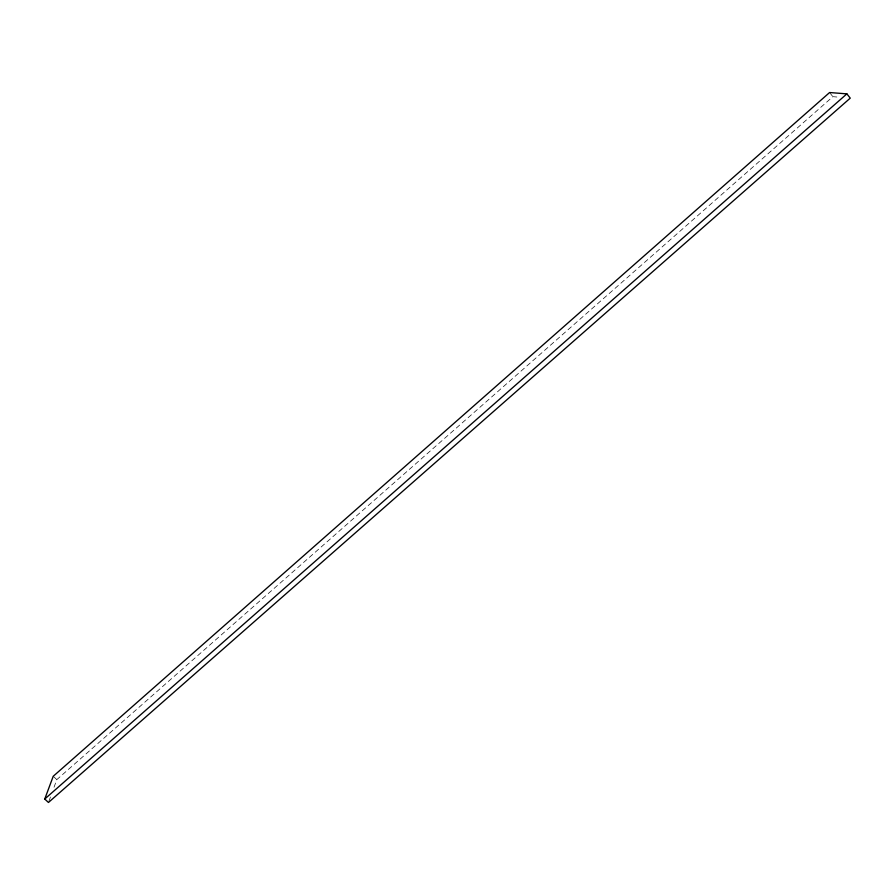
<?xml version="1.0" encoding="UTF-8"?>
<svg xmlns="http://www.w3.org/2000/svg" width="895" height="895" viewBox="0 0 895 895"><rect width="100%" height="100%" fill="white"/><g stroke="black" fill="none" stroke-linecap="round" stroke-linejoin="round"><path stroke-width="0.67" stroke-dasharray="4.47 3.36" d="M48.923 801.193L50.78 796.114M54.036 787.231L56.821 779.612L832.876 96.671L839.555 97.231M53.23 776.267L56.821 779.612M829.598 92.532L832.876 96.671"/><path stroke-width="1.34" d="M44.75 799.034L53.23 776.267L829.598 92.532L846.883 93.863L850.25 98.137L48.453 802.468L44.75 799.034L846.883 93.863"/></g></svg>
